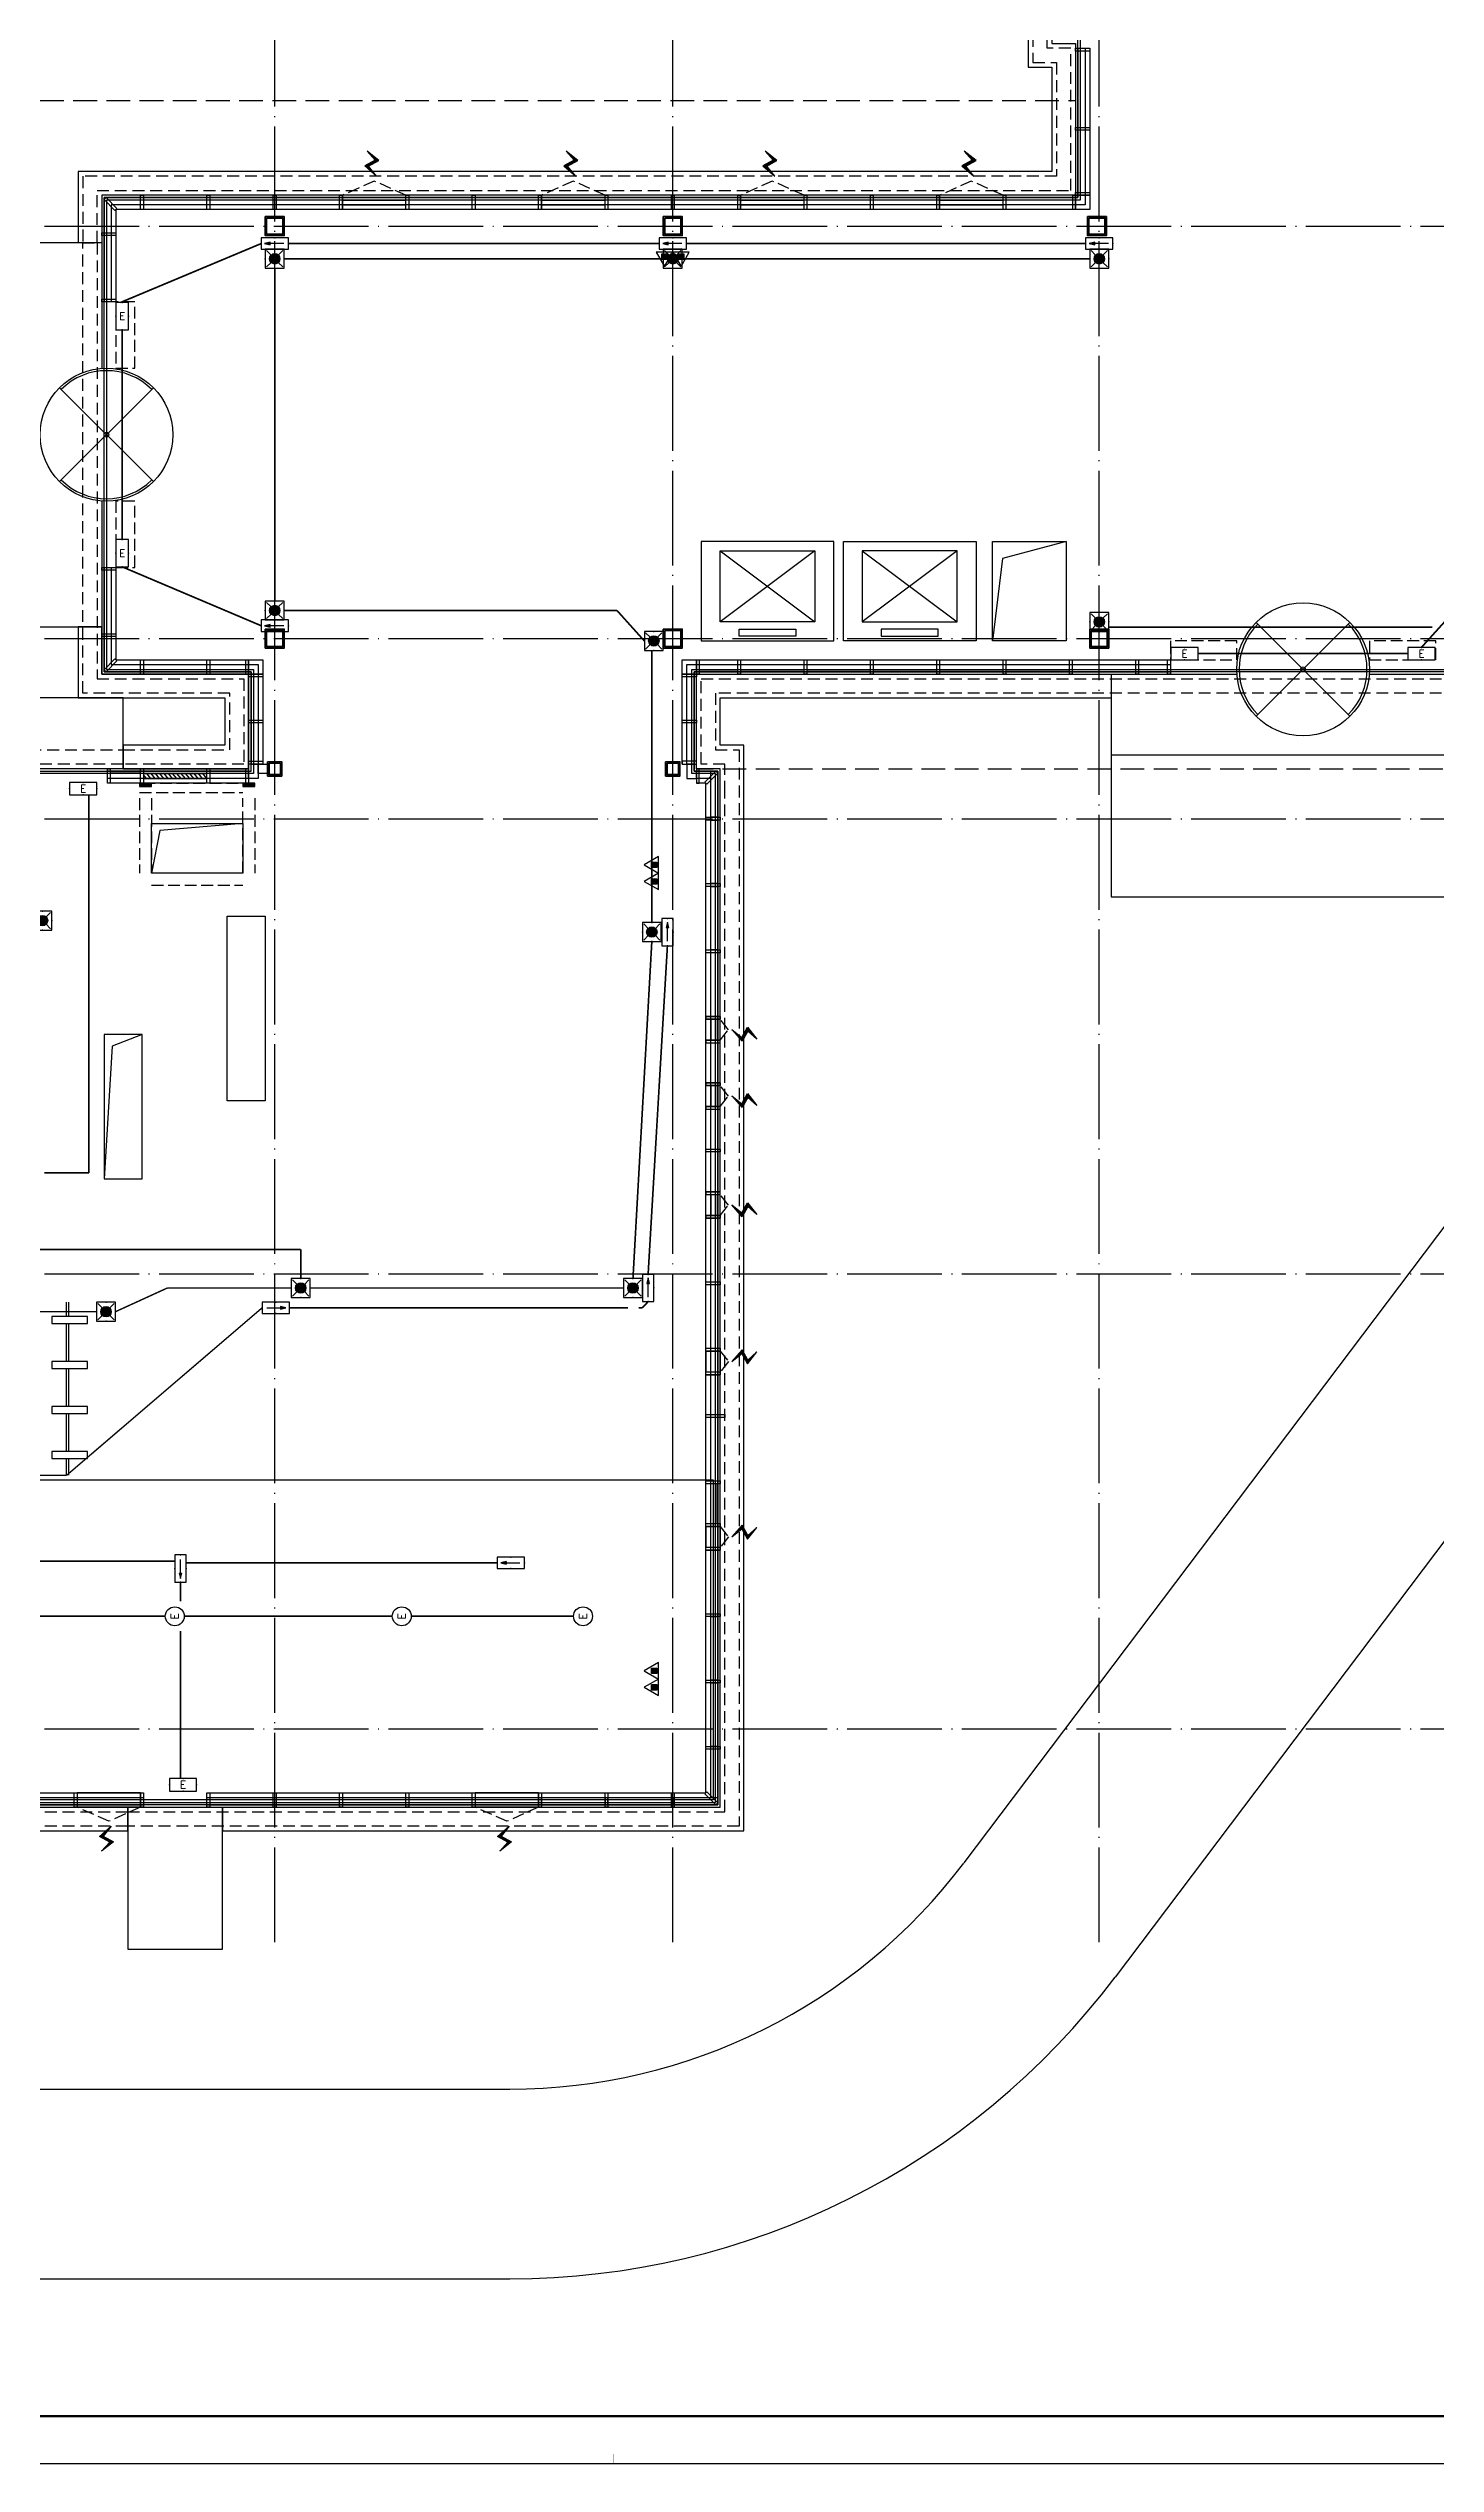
# Model space of a CAD drawing. Extents: x -2209072 to 495824, y -92434 to 572724.
# Drawn here: x 215234 to 244512, y -15500 to 35450 of the extents above; entities that cross this region are included whole.
import ezdxf
from ezdxf.enums import TextEntityAlignment as Align

# ---------------------------------------------------------------- set-up
doc = ezdxf.new("R2010")
doc.units = 0
doc.header["$LTSCALE"] = 1000
doc.header["$MEASUREMENT"] = 0
for name, pattern in [('6#7#幕墙$0$DASH', [0.35, 0.25, -0.1]), ('DASH', [0.35, 0.25, -0.1]), ('X-104 6#7#平面$0$104-1112 结构$0$$AUDIT_BAD_LTYPE1', [0]), ('X-104 6#7#平面$0$CACHE', [0.375, 0.25, -0.125]), ('X-104 6#7#平面$0$DASH', [0.35, 0.25, -0.1]), ('X-104 6#7#平面$0$DOTE', [2.42, 2, -0.2, 0.02, -0.2])]:
    doc.linetypes.add(name, pattern=pattern)
doc.layers.get('0').update_dxf_attribs({"linetype": 'CONTINUOUS'})
doc.layers.add('6#7#幕墙$0$04-不打印_辅助线', color=165, linetype='CONTINUOUS', plot=False)
for name, color, linetype in [('6#7#幕墙$0$04-电动窗', 1, 'CONTINUOUS'), ('6#7#幕墙$0$A-C_玻璃幕墙', 140, 'CONTINUOUS'), ('6#7#幕墙$0$A-C_窗', 140, 'CONTINUOUS'), ('6#7#幕墙$0$A-C_门', 150, 'CONTINUOUS'), ('6#7#幕墙$0$A-O_屋面', 201, 'CONTINUOUS'), ('6#7#幕墙$0$A-金属背板', 30, 'CONTINUOUS'), ('EQUIP-照明', 3, 'CONTINUOUS'), ('WIRE-应急', 2, 'DASH'), ('X-104 6#7#平面$0$A-E_楼梯', 171, 'CONTINUOUS'), ('X-104 6#7#平面$0$A-E_电梯', 171, 'CONTINUOUS'), ('X-104 6#7#平面$0$A-O_散水', 134, 'CONTINUOUS'), ('X-104 6#7#平面$0$A-SUR_看线', 231, 'CONTINUOUS'), ('X-104 6#7#平面$0$A-TECH_结构', 21, 'CONTINUOUS'), ('X-104 6#7#平面$0$A_AXIS-轴线', 36, 'X-104 6#7#平面$0$DOTE'), ('X-104 6#7#平面$0$A_STR-砌块墙', 121, 'CONTINUOUS'), ('X-104 6#7#平面$0$EQUIP_消防-01', 7, 'CONTINUOUS'), ('X-104 6#7#平面$0$M-道路 边线', 151, 'CONTINUOUS'), ('X-104 6#7#平面$0$TWT_TEXT', 7, 'CONTINUOUS')]:
    doc.layers.add(name, color=color, linetype=linetype)
doc.layers.add('X-104 6#7#平面$0$000套内', color=226, linetype='CONTINUOUS', lineweight=30, plot=False)
doc.layers.add('X-104 6#7#平面$0$钢柱', color=51, linetype='CONTINUOUS', lineweight=35)
doc.styles.add('_TEL_DIM', font='SIMPLEX', dxfattribs={"width": 0.8, "height": 3.5, "bigfont": 'HZTXT'})

# ---------------------------------------------------------------- blocks, each defined once
blk = doc.blocks.new('X-104 6#7#平面$0$dsgdfg')
at = {"layer": 'X-104 6#7#平面$0$A_AXIS-轴线'}
for points in [[(42000, -4500), (42000, 60900)], [(50400, -4500), (50400, 60900)], [(59400, -4500), (59400, 60900)], [(59400, -4500), (59400, 60900)], [(-4000, 31700), (114300, 31700)], [(-4000, 23000), (114300, 23000)], [(-4000, 19200), (114300, 19200)], [(-4000, 9600), (114300, 9600)], [(-4000, 0), (114300, 0)]]:
    blk.add_lwpolyline(points, dxfattribs=at)
blk = doc.blocks.new('X-104 6#7#平面$0$dfsgfg')
at = {"layer": 'X-104 6#7#平面$0$钢柱'}
for points in [[(-200, 200), (200, 200), (200, -200), (-200, -200), (-200, 200)], [(-170, 170), (170, 170), (170, -170), (-170, -170)]]:
    blk.add_lwpolyline(points, close=True, dxfattribs=at)
blk = doc.blocks.new('X-104 6#7#平面$0$ghgfjjk')
at = {"layer": 'X-104 6#7#平面$0$A-TECH_结构'}
for points in [[(57150, 25050), (58700, 25050), (58700, 22950), (57150, 22950)], [(38400, 11600), (39200, 11600), (39200, 14650), (38400, 14650)]]:
    blk.add_lwpolyline(points, close=True, dxfattribs=at)
for points in [[(58700, 25050), (57356, 24691), (57150, 22950)], [(41330, 18050), (39400, 18050), (39400, 19100), (41330, 19100), (41330, 18530), (41330, 18530), (41330, 18050)], [(41330, 19100), (39574, 18948), (39400, 18050)], [(39200, 14650), (38570, 14400), (38400, 11600)]]:
    blk.add_lwpolyline(points, dxfattribs=at)
blk = doc.blocks.new('图框-A0+1-4')
for points, const_width in [([(0.02, 0.02), (1486.02, 0.02), (1486.02, 841.03), (0.02, 841.03)], 0.05), ([(1411.02, 831.03), (25.02, 831.03), (25.02, 10.03), (1411.02, 10.03)], 0.5)]:
    blk.add_lwpolyline(points, close=True, dxfattribs=dict(const_width=const_width))
at = {"const_width": 0.05}
blk.add_lwpolyline([(669.02, 0.02), (669.02, 2.03)], dxfattribs=at)
blk = doc.blocks.new('X-104 6#7#平面$0$dfsgfh')
h = blk.add_hatch(color=256)
h.dxf.hatch_style = 1
h.paths.add_polyline_path([(70, 250), (0, 250), (0, 0), (70, 0)])
blk.add_lwpolyline([(70, 250), (0, 250), (0, 0), (70, 0)], close=True)
blk = doc.blocks.new('X-104 6#7#平面$0$defsgdhhhh')
at = {"layer": 'X-104 6#7#平面$0$钢柱'}
for points in [[(-150, 150), (150, 150), (150, -150), (-150, -150)], [(-150, 150), (150, 150), (150, -150), (-150, -150)], [(-120, 120), (120, 120), (120, -120), (-120, -120)]]:
    blk.add_lwpolyline(points, close=True, dxfattribs=at)
blk = doc.blocks.new('X-104 6#7#平面$0$esafrg')
at = {"layer": 'X-104 6#7#平面$0$A-TECH_结构'}
blk.add_lwpolyline([(-250, -89350), (-250, -67550), (42200, -67550), (42200, -65450), (39100, -65450), (39100, -55450), (59650, -55450), (59650, -52100), (59150, -52100), (59150, -30350), (111450, -30350), (111450, -52150), (69100, -52150), (69100, -55450), (71500, -55450), (71500, -65450), (51550, -65450), (51550, -67550), (52050, -67550), (52050, -89350)], close=True, dxfattribs=at)
blk = doc.blocks.new('X-104 6#7#平面$0$fdsgfdhh')
at = {"layer": 'X-104 6#7#平面$0$A-E_电梯'}
for p, q in [((-2400, 1900), (-400, 400)), ((-400, 1900), (-2400, 400))]:
    blk.add_line(p, q, dxfattribs=at)
for points in [[(-2800, 0), (0, 0), (0, 2100), (-2800, 2100)], [(-2000, 250), (-800, 250), (-800, 100), (-2000, 100)]]:
    blk.add_lwpolyline(points, close=True, dxfattribs=at)
blk.add_lwpolyline([(-2400, 1900), (-400, 1900), (-400, 400), (-2400, 400), (-2400, 1900)], dxfattribs=at)
blk = doc.blocks.new('X-104 6#7#平面$0$fdsgdfhdh')
at = {"layer": 'X-104 6#7#平面$0$A-E_电梯'}
blk.add_blockref('X-104 6#7#平面$0$fdsgfdhh', (3400, -50), dxfattribs=at)
at = {"layer": 'X-104 6#7#平面$0$A-E_电梯', "xscale": -1}
blk.add_blockref('X-104 6#7#平面$0$fdsgfdhh', (3600, -50), dxfattribs=at)
blk = doc.blocks.new('X-104 6#7#平面$0$A$C5A7B30E4')
at = {"layer": 'X-104 6#7#平面$0$M-道路 边线'}
for p, q in [((76219, 23240), (56542, -2829)), ((79412, 20830), (59733, -5239)), ((5600, -7600), (46964, -7600)), ((14500, -11600), (46963, -11600))]:
    blk.add_line(p, q, dxfattribs=at)
for centre, radius, end in [((46964, 4400), 12000, 322.954), ((46963, 4400), 16000, 322.952)]:
    blk.add_arc(centre, radius, 270, end, dxfattribs=at)
blk = doc.blocks.new('6#7#幕墙$0$$TCHSYS$WIN2D')
for p, q in [((-0.5, 0.5), (0.5, 0.5)), ((-0.5, 0.5), (-0.5, -0.5)), ((0.5, 0.5), (0.5, -0.5)), ((0.5, 0.167), (-0.5, 0.167)), ((0.5, -0.167), (-0.5, -0.167)), ((-0.5, -0.5), (0.5, -0.5))]:
    blk.add_line(p, q)
blk = doc.blocks.new('6#7#幕墙$0$开启扇')
at = {"layer": '6#7#幕墙$0$04-电动窗'}
h = blk.add_hatch(color=1, dxfattribs=at)
h.dxf.hatch_style = 1
h.paths.add_polyline_path([(822, 978), (651, 790), (867, 672), (619, 453), (788, 663), (571, 780)])
at = {"layer": '6#7#幕墙$0$04-电动窗', "color": 1}
blk.add_lwpolyline([(822, 978), (651, 790), (867, 672), (619, 453), (788, 663), (571, 780), (822, 978)], close=True, dxfattribs=at)
at = {"layer": '6#7#幕墙$0$A-C_窗', "linetype": '6#7#幕墙$0$DASH'}
blk.add_lwpolyline([(0, 50), (670, 350), (1340, 50)], dxfattribs=at)
at = {"layer": '6#7#幕墙$0$A-C_窗', "xscale": -1340, "yscale": 300, "zscale": 1340, "rotation": 180}
blk.add_blockref('6#7#幕墙$0$$TCHSYS$WIN2D', (670, -100), dxfattribs=at)
blk = doc.blocks.new('6#7#幕墙$0$$WINLIB2D$00000039')
at = {"color": 0}
for points in [[(-0.5, 0.5), (-0.5, -0.5)], [(0.5, 0.5), (-0.5, 0.5)], [(0.5, -0.5), (0.5, 0.5)], [(-0.5, 0.167), (0.5, 0.167)], [(-0.452, -0.167), (-0.5, 0.084)], [(-0.384, -0.167), (-0.448, 0.167)], [(-0.316, -0.167), (-0.38, 0.167)], [(-0.248, -0.167), (-0.312, 0.167)], [(-0.18, -0.167), (-0.244, 0.167)], [(-0.112, -0.167), (-0.176, 0.167)], [(-0.044, -0.167), (-0.108, 0.167)], [(0.024, -0.167), (-0.04, 0.167)], [(0.092, -0.167), (0.028, 0.167)], [(0.16, -0.167), (0.096, 0.167)], [(0.228, -0.167), (0.164, 0.167)], [(0.296, -0.167), (0.232, 0.167)], [(0.364, -0.167), (0.3, 0.167)], [(0.432, -0.167), (0.368, 0.167)], [(0.5, -0.167), (0.436, 0.167)], [(-0.5, -0.167), (0.5, -0.167)], [(0.5, -0.5), (-0.5, -0.5)]]:
    blk.add_lwpolyline(points, dxfattribs=at)
blk = doc.blocks.new('*U1577')
at = {"layer": '6#7#幕墙$0$A-C_玻璃幕墙'}
blk.add_lwpolyline([(100, 30), (100, -30), (-200, -30), (-200, 30)], close=True, dxfattribs=at)
blk = doc.blocks.new('*U1578')
at = {"layer": '6#7#幕墙$0$A-C_窗', "color": 0, "linetype": 'ByBlock', "lineweight": -2, "transparency": 16777216}
for p in [(0, 11200), (0, 9800), (0, 8400), (0, 7000), (0, 5600), (0, 4200), (0, 2800), (0, 1400), (0, 0)]:
    blk.add_blockref('*U1577', p, dxfattribs=at)
blk = doc.blocks.new('6#7#幕墙$0$jiao')
at = {"layer": '6#7#幕墙$0$A-C_窗'}
blk.add_lwpolyline([(51079, -1171), (51308, -1400), (51350, -1358), (51121, -1129)], close=True, dxfattribs=at)
blk = doc.blocks.new('6#7#幕墙$0$ii')
blk.add_lwpolyline([(-1340, 0), (0, 0), (0, -150), (-1340, -150)], close=True)
blk = doc.blocks.new('6#7#幕墙$0$FDSGDH11')
at = {"layer": '6#7#幕墙$0$04-电动窗'}
h = blk.add_hatch(color=1, dxfattribs=at)
h.dxf.hatch_style = 1
h.paths.add_polyline_path([(1074, 420), (885, 250), (768, 466), (548, 218), (758, 387), (875, 170)])
at = {"layer": '6#7#幕墙$0$04-电动窗', "color": 1}
blk.add_lwpolyline([(1074, 420), (885, 250), (768, 466), (548, 218), (758, 387), (875, 170), (1074, 420)], close=True, dxfattribs=at)
at = {"layer": '6#7#幕墙$0$A-C_玻璃幕墙'}
for p, q in [((0, 440), (0, 0)), ((0, 440), (300, 440)), ((0, 0), (300, 0)), ((100, 0), (100, 440)), ((200, 0), (200, 440)), ((300, 440), (300, 0)), ((0, -60), (300, -60))]:
    blk.add_line(p, q, dxfattribs=at)
for points in [[(0, 500), (300, 500), (300, 440), (0, 440)], [(0, 0), (300, 0), (300, -60), (0, -60)]]:
    blk.add_lwpolyline(points, close=True, dxfattribs=at)
at = {"layer": '6#7#幕墙$0$A-C_窗', "linetype": '6#7#幕墙$0$DASH'}
blk.add_lwpolyline([(300, 440), (476, 222), (300, 0)], dxfattribs=at)
blk = doc.blocks.new('6#7#幕墙$0$BIANXINGFENBAOWEN')
at = {"layer": '6#7#幕墙$0$A-C_窗'}
blk.add_lwpolyline([(50700, 20350), (50700, 20050), (50900, 20050), (50900, 20200), (50850, 20200), (50850, 20350)], close=True, dxfattribs=at)
blk = doc.blocks.new('*U2013')
at = {"layer": '6#7#幕墙$0$A-C_窗'}
blk.add_lwpolyline([(50700, 20350), (50700, 20050), (50900, 20050), (50900, 20200), (50850, 20200), (50850, 20350)], close=True, dxfattribs=at)
blk = doc.blocks.new('6#7#幕墙$0$ZHAUNJIAOBAOWEN')
at = {"layer": '6#7#幕墙$0$A-C_玻璃幕墙'}
for points in [[(51040, -1350), (51100, -1350), (51100, -1650), (51040, -1650)], [(51400, -1290), (51400, -1350), (51100, -1350), (51100, -1290)]]:
    blk.add_lwpolyline(points, close=True, dxfattribs=at)
at = {"layer": '6#7#幕墙$0$A-C_窗'}
for points in [[(51100, -1350), (51400, -1350), (51400, -1650), (51100, -1650)], [(51150, -1400), (51150, -1350), (51300, -1350), (51300, -1550), (51100, -1550), (51100, -1400)]]:
    blk.add_lwpolyline(points, close=True, dxfattribs=at)
blk = doc.blocks.new('*U1967')
blk.add_lwpolyline([(-1360, 0), (-20, 0), (-20, -150), (-1360, -150)], close=True)
blk = doc.blocks.new('*U1974')
blk.add_lwpolyline([(-1360, 0), (-440, 0), (-440, -150), (-1360, -150)], close=True)
blk = doc.blocks.new('6#7#幕墙$0$tytrsuyt')
at = {"layer": '6#7#幕墙$0$A-C_窗'}
for p, q in [((-2800, -100), (-1400, -100)), ((1400, -100), (2800, -100))]:
    blk.add_line(p, q, dxfattribs=at)
blk.add_circle((0, 0), 50, dxfattribs=at)
at = {"layer": '6#7#幕墙$0$A-C_门'}
for p, q in [((-990, -990), (990, 990)), ((990, -990), (-990, 990))]:
    blk.add_line(p, q, dxfattribs=at)
blk.add_circle((0, 0), 1400, dxfattribs=at)
for start, end in [(135, 224.9752), (315, 44.9752)]:
    blk.add_arc((0, 0), 1350, start, end, dxfattribs=at)
at = {"layer": '6#7#幕墙$0$A-O_屋面', "linetype": '6#7#幕墙$0$DASH'}
for points in [[(-2800, 200), (-1400, 200), (-1400, 600), (-2800, 600)], [(1400, 200), (2800, 200), (2800, 600), (1400, 600)]]:
    blk.add_lwpolyline(points, close=True, dxfattribs=at)
blk = doc.blocks.new('*U1629')
at = {"layer": '6#7#幕墙$0$A-金属背板'}
blk.add_lwpolyline([(670, 5), (670, -5), (-670, -5), (-670, 5)], close=True, dxfattribs=at)
blk = doc.blocks.new('*U1630')
at = {"layer": '6#7#幕墙$0$A-C_窗', "color": 0, "linetype": 'ByBlock', "lineweight": -2, "transparency": 16777216}
for p in [(0, 0), (1400, 0), (2800, 0), (4200, 0), (5600, 0)]:
    blk.add_blockref('*U1629', p, dxfattribs=at)
blk = doc.blocks.new('6#7#幕墙$0$AUDIT_I_180910175819-0')
blk.add_lwpolyline([(-970, 0), (0, 0), (0, -150), (-970, -150)], close=True)
blk = doc.blocks.new('6#7#幕墙')
at = {"layer": '6#7#幕墙$0$04-不打印_辅助线'}
blk.add_lwpolyline([(160262, 73600), (317912, 73600), (317912, -15500), (160262, -15500)], close=True, dxfattribs=at)
for points in [[(216462, 22350), (219562, 22350), (219562, 20150), (177112, 20150), (177112, -1550), (229312, -1550), (229312, 20150), (228812, 20150), (228812, 22350), (237112, 22350), (237112, 22350), (246312, 22350)], [(288712, 57350), (236512, 57350), (236512, 35650), (237012, 35650), (237012, 32250), (216462, 32250), (216462, 31500), (216462, 31500), (216462, 23100), (216462, 23100), (216462, 22350)]]:
    blk.add_lwpolyline(points, dxfattribs=at)
at = {"layer": '6#7#幕墙$0$A-C_玻璃幕墙', "extrusion": (0, 0, -1)}
blk.add_line((237212, 35390), (236912, 35390), dxfattribs=at)
at = {"layer": '6#7#幕墙$0$A-C_玻璃幕墙'}
for points in [[(244512, 22250), (248862, 22250), (248862, 32350), (246462, 32350), (246462, 35550), (288812, 35550), (288812, 57450), (236412, 57450), (236412, 35550), (236912, 35550), (236912, 32350), (216362, 32350)], [(236962, 35450), (236962, 32300), (216412, 32300), (216412, 30100)], [(237112, 35450), (237112, 32150), (216562, 32150), (216562, 30100)], [(237212, 35450), (237212, 32050), (216662, 32050), (216662, 30100)], [(216362, 32350), (216362, 30100)], [(216362, 32050), (216362, 30100)], [(216362, 24500), (216362, 22250), (219462, 22250), (219462, 20250), (177012, 20250), (177012, -1650), (229412, -1650), (229412, 20250), (228912, 20250), (228912, 22250), (238912, 22250)], [(216412, 24500), (216412, 22300), (219512, 22300), (219512, 20350)], [(216562, 24500), (216562, 22450), (219662, 22450), (219662, 20350)], [(216662, 24500), (216662, 22550), (219762, 22550), (219762, 20350)], [(228612, 20350), (228612, 22550), (238912, 22550)], [(228712, 20350), (228712, 22450), (238912, 22450)], [(228862, 20350), (228862, 22300), (238912, 22300)], [(219462, 20200), (216482, 20200)], [(219462, 20050), (216482, 20050)], [(219462, 19950), (216482, 19950)], [(218582, -1600), (229362, -1600), (229362, 20200), (228912, 20200)], [(218582, -1450), (229212, -1450), (229212, 20050), (228912, 20050)], [(218582, -1350), (229112, -1350), (229112, 19950), (228912, 19950)], [(177062, 15030), (177062, -1600), (217242, -1600)], [(177212, 15030), (177212, -1450), (217242, -1450)], [(177312, 15030), (177312, -1350), (217242, -1350)]]:
    blk.add_lwpolyline(points, dxfattribs=at)
for points in [[(237212, 35450), (237212, 35390), (236912, 35390), (236912, 35450)], [(237212, 33780), (237212, 33720), (236912, 33720), (236912, 33780)], [(217182, 32350), (217242, 32350), (217242, 32050), (217182, 32050)], [(218582, 32350), (218642, 32350), (218642, 32050), (218582, 32050)], [(219982, 32350), (220042, 32350), (220042, 32050), (219982, 32050)], [(221382, 32350), (221442, 32350), (221442, 32050), (221382, 32050)], [(222782, 32350), (222842, 32350), (222842, 32050), (222782, 32050)], [(224182, 32350), (224242, 32350), (224242, 32050), (224182, 32050)], [(225582, 32350), (225642, 32350), (225642, 32050), (225582, 32050)], [(226982, 32350), (227042, 32350), (227042, 32050), (226982, 32050)], [(228382, 32350), (228442, 32350), (228442, 32050), (228382, 32050)], [(229782, 32350), (229842, 32350), (229842, 32050), (229782, 32050)], [(231182, 32350), (231242, 32350), (231242, 32050), (231182, 32050)], [(232582, 32350), (232642, 32350), (232642, 32050), (232582, 32050)], [(233982, 32350), (234042, 32350), (234042, 32050), (233982, 32050)], [(235382, 32350), (235442, 32350), (235442, 32050), (235382, 32050)], [(216662, 31560), (216662, 31500), (216362, 31500), (216362, 31560)], [(216662, 30160), (216662, 30100), (216362, 30100), (216362, 30160)], [(216662, 24500), (216662, 24440), (216362, 24440), (216362, 24500)], [(216662, 23100), (216662, 23040), (216362, 23040), (216362, 23100)], [(217182, 22550), (217242, 22550), (217242, 22250), (217182, 22250)], [(218582, 22550), (218642, 22550), (218642, 22250), (218582, 22250)], [(229782, 22550), (229842, 22550), (229842, 22250), (229782, 22250)], [(231182, 22550), (231242, 22550), (231242, 22250), (231182, 22250)], [(232582, 22550), (232642, 22550), (232642, 22250), (232582, 22250)], [(233982, 22550), (234042, 22550), (234042, 22250), (233982, 22250)], [(235382, 22550), (235442, 22550), (235442, 22250), (235382, 22250)], [(236782, 22550), (236842, 22550), (236842, 22250), (236782, 22250)], [(238182, 22550), (238242, 22550), (238242, 22250), (238182, 22250)], [(238852, 22550), (238912, 22550), (238912, 22250), (238852, 22250)], [(219762, 21280), (219762, 21220), (219462, 21220), (219462, 21280)], [(228912, 21280), (228912, 21220), (228612, 21220), (228612, 21280)], [(219762, 20410), (219762, 20350), (219462, 20350), (219462, 20410)], [(228612, 20410), (228612, 20350), (228912, 20350), (228912, 20410)], [(216482, 20250), (216542, 20250), (216542, 19950), (216482, 19950)], [(217182, 20250), (217242, 20250), (217242, 19950), (217182, 19950)], [(218582, 20250), (218642, 20250), (218642, 19950), (218582, 19950)], [(219402, 20250), (219462, 20250), (219462, 19950), (219402, 19950)], [(228972, 20250), (228912, 20250), (228912, 19950), (228972, 19950)], [(229512, 6630), (229512, 6570), (229112, 6570), (229112, 6630)], [(229412, 5230), (229412, 5170), (229112, 5170), (229112, 5230)], [(229412, 3830), (229412, 3770), (229112, 3770), (229112, 3830)], [(229412, 2430), (229412, 2370), (229112, 2370), (229112, 2430)], [(229412, 1030), (229412, 970), (229112, 970), (229112, 1030)], [(229412, -370), (229412, -430), (229112, -430), (229112, -370)], [(215782, -1350), (215842, -1350), (215842, -1650), (215782, -1650)], [(217182, -1350), (217242, -1350), (217242, -1650), (217182, -1650)], [(218582, -1350), (218642, -1350), (218642, -1650), (218582, -1650)], [(219982, -1350), (220042, -1350), (220042, -1650), (219982, -1650)], [(221382, -1350), (221442, -1350), (221442, -1650), (221382, -1650)], [(222782, -1350), (222842, -1350), (222842, -1650), (222782, -1650)], [(224182, -1350), (224242, -1350), (224242, -1650), (224182, -1650)], [(225582, -1350), (225642, -1350), (225642, -1650), (225582, -1650)], [(226982, -1350), (227042, -1350), (227042, -1650), (226982, -1650)], [(228382, -1350), (228442, -1350), (228442, -1650), (228382, -1650)]]:
    blk.add_lwpolyline(points, close=True, dxfattribs=at)
at = {"layer": '6#7#幕墙$0$A-C_窗'}
blk.add_lwpolyline([(229091, -1371), (229320, -1600), (229362, -1558), (229133, -1329)], close=True, dxfattribs=at)
at = {"layer": '6#7#幕墙$0$A-金属背板'}
for points in [[(229782, 22310), (229782, 22300), (228972, 22300), (228972, 22310)], [(217182, 20200), (217182, 20190), (216542, 20190), (216542, 20200)], [(229352, 5170), (229362, 5170), (229362, 4330), (229352, 4330)]]:
    blk.add_lwpolyline(points, close=True, dxfattribs=at)
at = {"layer": '6#7#幕墙$0$A-C_玻璃幕墙', "xscale": -1}
for name, p, rotation in [('6#7#幕墙$0$开启扇', (222782, 32300), 359.9999999999999), ('6#7#幕墙$0$开启扇', (226982, 32300), 359.9999999999999), ('6#7#幕墙$0$开启扇', (231182, 32300), 359.9999999999999), ('6#7#幕墙$0$开启扇', (235382, 32300), 359.9999999999999), ('6#7#幕墙$0$FDSGDH11', (229112, 14970), 180), ('6#7#幕墙$0$FDSGDH11', (229112, 13570), 180), ('6#7#幕墙$0$FDSGDH11', (229112, 11270), 180)]:
    blk.add_blockref(name, p, dxfattribs=dict(at, rotation=rotation))
at = {"layer": '6#7#幕墙$0$A-C_玻璃幕墙', "xscale": 1340, "yscale": 300.0000000000001, "zscale": -1340, "rotation": 359.9999999999999}
blk.add_blockref('6#7#幕墙$0$$WINLIB2D$00000039', (217912, 20100), dxfattribs=at)
at = {"layer": '6#7#幕墙$0$A-C_玻璃幕墙'}
for name, p, rotation in [('6#7#幕墙$0$AUDIT_I_180910175819-0', (229212, 20200), 90), ('6#7#幕墙$0$ii', (229212, 19170), 90), ('6#7#幕墙$0$ii', (229212, 17770), 90), ('6#7#幕墙$0$ii', (229212, 2370), 90), ('6#7#幕墙$0$ii', (229212, 970), 90), ('6#7#幕墙$0$开启扇', (217182, -1600), 179.9999999999999), ('6#7#幕墙$0$开启扇', (225582, -1600), 179.9999999999999), ('*U1967', (227002, -1450), 359.9980808591542), ('*U1967', (228402, -1450), 359.9980808591542), ('*U1974', (229802, -1450), 359.9980808591542)]:
    blk.add_blockref(name, p, dxfattribs=dict(at, rotation=rotation))
for p in [(229112, 7530), (229112, 3830)]:
    blk.add_blockref('6#7#幕墙$0$FDSGDH11', p, dxfattribs=at)
at = {"layer": '6#7#幕墙$0$A-C_窗'}
for name, p, rotation in [('6#7#幕墙$0$jiao', (267762, 30900), 180), ('6#7#幕墙$0$tytrsuyt', (216462, 27300), 270), ('6#7#幕墙$0$ZHAUNJIAOBAOWEN', (218112, -28850), 90), ('6#7#幕墙$0$ZHAUNJIAOBAOWEN', (280012, 20900), 180)]:
    blk.add_blockref(name, p, dxfattribs=dict(at, rotation=rotation))
for name, p in [('6#7#幕墙$0$ZHAUNJIAOBAOWEN', (185812, 33700)), ('6#7#幕墙$0$tytrsuyt', (241712, 22350)), ('*U1630', (230512, 22305)), ('6#7#幕墙$0$BIANXINGFENBAOWEN', (178012, 0)), ('*U1578', (229312, 8000))]:
    blk.add_blockref(name, p, dxfattribs=at)
at = {"layer": '6#7#幕墙$0$A-C_窗', "xscale": -1, "rotation": 180}
for p in [(165333, 21171), (178012, 18800)]:
    blk.add_blockref('6#7#幕墙$0$jiao', p, dxfattribs=at)
at = {"layer": '6#7#幕墙$0$A-C_窗', "xscale": -1}
blk.add_blockref('*U2013', (270362, 0), dxfattribs=at)
blk = doc.blocks.new('X-104 6#7#平面$0$$TWTSYS$00000546')
h = blk.add_hatch()
h.set_pattern_fill('ANSI31', color=256, scale=200, style=0)
h.set_pattern_definition([(45, (-38543.802, -6670.83), (-17.67767, 17.67767), [])])
h.paths.add_polyline_path([(-65, 174), (65, 174), (65, 44), (-65, 44)])
for points in [[(0, 344), (-198, 0), (198, 0)], [(-65, 174), (65, 174), (65, 44), (-65, 44)]]:
    blk.add_lwpolyline(points, close=True)
blk = doc.blocks.new('X-104 6#7#平面$0$灭火器2')
at = {"layer": 'X-104 6#7#平面$0$EQUIP_消防-01', "xscale": 0.88, "yscale": 0.88, "zscale": 0.88, "rotation": 90}
for p in [(-4049632, -27064), (-4049632, -27413)]:
    blk.add_blockref('X-104 6#7#平面$0$$TWTSYS$00000546', p, dxfattribs=at)
blk = doc.blocks.new('X-104 6#7#平面$0$灭火器1')
at = {"layer": 'X-104 6#7#平面$0$EQUIP_消防-01', "xscale": 0.88, "yscale": 0.88, "zscale": 0.88, "rotation": 270}
for p in [(283402, 14626), (283402, 14277)]:
    blk.add_blockref('X-104 6#7#平面$0$$TWTSYS$00000546', p, dxfattribs=at)
blk = doc.blocks.new('X-104 6#7#平面$0$A$C61334207')
at = {"layer": 'X-104 6#7#平面$0$EQUIP_消防-01'}
for p in [(4277746, 45290), (4277746, 28290)]:
    blk.add_blockref('X-104 6#7#平面$0$灭火器2', p, dxfattribs=at)
at = {"layer": 'X-104 6#7#平面$0$TWT_TEXT', "linetype": 'ByBlock', "rotation": 270}
blk.add_blockref('X-104 6#7#平面$0$灭火器1', (213961, 314552), dxfattribs=at)
blk = doc.blocks.new('X-104 6#7#平面')
at = {"color": 2}
for points in [[(219012, 17145), (219812, 17145), (219812, 13245), (219012, 13245)], [(215312, 8700), (215312, 8550), (216062, 8550), (216062, 8700)], [(215312, 7750), (215312, 7600), (216062, 7600), (216062, 7750)], [(215312, 6800), (215312, 6650), (216062, 6650), (216062, 6800)], [(215312, 5850), (215312, 5700), (216062, 5700), (216062, 5850)]]:
    blk.add_lwpolyline(points, close=True, dxfattribs=at)
for points in [[(215612, 9000), (215612, 8700)], [(215662, 9000), (215662, 8700)], [(215612, 8550), (215612, 7750)], [(215662, 8550), (215662, 7750)], [(215612, 7600), (215612, 6800)], [(215662, 7600), (215662, 6800)], [(215612, 6650), (215612, 5850)], [(215662, 6650), (215662, 5850)], [(215612, 5700), (215612, 5350)], [(215662, 5700), (215662, 5350)]]:
    blk.add_lwpolyline(points, dxfattribs=at)
at = {"layer": 'X-104 6#7#平面$0$000套内'}
blk.add_lwpolyline([(204912, 5250), (229262, 5250), (229262, -1500), (214412, -1500)], dxfattribs=at)
at = {"layer": 'X-104 6#7#平面$0$A-E_楼梯'}
blk.add_line((237664, 20550), (245762, 20550), dxfattribs=at)
for points in [[(216362, 31350), (211662, 31350), (211662, 23250), (216362, 23250)], [(237664, 22250), (237664, 17550), (245762, 17550), (245762, 22250)], [(216812, 20250), (216812, 21750), (211812, 21750), (211812, 20250)], [(216912, -1650), (216912, -4650), (218912, -4650), (218912, -1650)]]:
    blk.add_lwpolyline(points, dxfattribs=at)
at = {"layer": 'X-104 6#7#平面$0$A-O_散水'}
for points in [[(245762, 22250), (248862, 22250), (248862, 32350), (246462, 32350), (246462, 35550), (288812, 35550), (288812, 57450), (236412, 57450), (236412, 35550), (236912, 35550), (236912, 32350), (216362, 32350), (216362, 31350), (215862, 31350)], [(236462, 43483), (235912, 43483), (235912, 35050), (236412, 35050), (236412, 32850), (215862, 32850), (215862, 31350)], [(216362, 23250), (215862, 23250), (215862, 21750), (218962, 21750), (218962, 20750), (216812, 20750), (216812, 20250), (219462, 20250), (219462, 22250), (216362, 22250), (216362, 23250)], [(229412, 19650), (229412, 20250), (228912, 20250), (228912, 22250), (237662, 22250), (237662, 21750)], [(218912, -1650), (218912, -2150), (229912, -2150), (229912, 20750), (229412, 20750), (229412, 21750), (237662, 21750)], [(177012, 14700), (176512, 14700), (176512, -2150), (216912, -2150), (216912, -1650)]]:
    blk.add_lwpolyline(points, dxfattribs=at)
at = {"layer": 'X-104 6#7#平面$0$A-O_散水', "linetype": 'X-104 6#7#平面$0$CACHE'}
for points in [[(236312, 45483), (236012, 45483), (236012, 35150), (236512, 35150), (236512, 32750), (215962, 32750), (215962, 31350), (216262, 31350), (216262, 32450), (236812, 32450), (236812, 35450), (236312, 35450)], [(216812, 20350), (216812, 20650), (219062, 20650), (219062, 21850), (215962, 21850), (215962, 31350), (216262, 31350), (216262, 22150), (219362, 22150), (219362, 20350)], [(216812, 20350), (207712, 20350), (207712, 20650), (216812, 20650)], [(176912, 16700), (176912, -1750), (216912, -1750), (216912, -2050), (176612, -2050), (176612, 16700)]]:
    blk.add_lwpolyline(points, close=True, dxfattribs=at)
for points in [[(229512, 19750), (229512, 20350), (229012, 20350), (229012, 22150), (245762, 22150), (245762, 21850), (229312, 21850), (229312, 20650), (229812, 20650), (229812, -2050), (216912, -2050), (216912, -1750), (229512, -1750), (229512, 19750)], [(229412, 18945), (229412, 18945)]]:
    blk.add_lwpolyline(points, dxfattribs=at)
at = {"layer": 'X-104 6#7#平面$0$A-SUR_看线', "linetype": 'X-104 6#7#平面$0$DASH', "ltscale": 2}
for points in [[(214362, 20250), (214362, 34350), (236912, 34350)], [(214362, 20250), (214362, 34350), (236912, 34350)], [(248862, 21750), (248862, 20244), (228912, 20244)], [(248862, 21750), (248862, 20244), (228912, 20244)]]:
    blk.add_lwpolyline(points, dxfattribs=at)
at = {"layer": 'X-104 6#7#平面$0$A-TECH_结构', "linetype": 'X-104 6#7#平面$0$DASH'}
for p, q in [((217242, 19950), (219342, 19950)), ((217162, 19750), (219342, 19750)), ((217162, 19630), (217162, 18050)), ((217412, 19630), (217412, 18050)), ((219342, 18050), (219342, 19630)), ((219592, 19630), (219592, 18050)), ((217412, 17800), (219342, 17800))]:
    blk.add_line(p, q, dxfattribs=at)
at = {"layer": 'X-104 6#7#平面$0$A-TECH_结构'}
blk.add_lwpolyline([(217412, 19100), (219342, 19100), (219342, 18050), (217412, 18050)], close=True, dxfattribs=at)
at = {"layer": 'X-104 6#7#平面$0$A_STR-砌块墙'}
blk.add_lwpolyline([(219862, 20150), (219662, 20150), (219662, 20350), (219862, 20350)], close=True, dxfattribs=at)
at = {"linetype": 'X-104 6#7#平面$0$104-1112 结构$0$$AUDIT_BAD_LTYPE1'}
blk.add_blockref('X-104 6#7#平面$0$A$C61334207', (0, 0), dxfattribs=at)
for name, p in [('6#7#幕墙', (0, 0)), ('X-104 6#7#平面$0$dsgdfg', (178012, 0)), ('X-104 6#7#平面$0$fdsgdfhdh', (228412, 23000))]:
    blk.add_blockref(name, p)
at = {"xscale": 100, "yscale": 100, "zscale": 100}
blk.add_blockref('图框-A0+1-4', (160259, -15500), dxfattribs=at)
at = {"color": 1}
blk.add_blockref('X-104 6#7#平面$0$A$C5A7B30E4', (178012, 0), dxfattribs=at)
at = {"rotation": 270}
for p in [(217162, 19950), (219342, 19950)]:
    blk.add_blockref('X-104 6#7#平面$0$dfsgfh', p, dxfattribs=at)
at = {"layer": 'X-104 6#7#平面$0$A-TECH_结构'}
blk.add_blockref('X-104 6#7#平面$0$ghgfjjk', (178012, 0), dxfattribs=at)
at = {"layer": 'X-104 6#7#平面$0$A_STR-砌块墙'}
blk.add_blockref('X-104 6#7#平面$0$esafrg', (177312, 87750), dxfattribs=at)
at = {"layer": 'X-104 6#7#平面$0$钢柱'}
for name, p in [('X-104 6#7#平面$0$dfsgfg', (220012, 31700)), ('X-104 6#7#平面$0$dfsgfg', (228412, 31700)), ('X-104 6#7#平面$0$dfsgfg', (237362, 31700)), ('X-104 6#7#平面$0$dfsgfg', (220012, 23000)), ('X-104 6#7#平面$0$dfsgfg', (228412, 23000)), ('X-104 6#7#平面$0$dfsgfg', (237412, 23000)), ('X-104 6#7#平面$0$defsgdhhhh', (220012, 20250)), ('X-104 6#7#平面$0$defsgdhhhh', (228412, 20250))]:
    blk.add_blockref(name, p, dxfattribs=at)
blk = doc.blocks.new('$equip_U$00000189(HT0843)')
at = {"color": 2}
for p, q in [((-0.72, 0.66), (-0.72, 0)), ((0.72, 0.66), (-0.72, 0.66)), ((-0.72, 0), (0.72, 0)), ((0.72, 0), (0.72, 0.66))]:
    blk.add_line(p, q, dxfattribs=at)
at = {"color": 2, "const_width": 0.0125}
for points in [[(0.72, 0.66), (0.72, 0.66), (-0.72, 0.66)], [(-0.72, 0.66), (-0.72, 0)], [(-0.72, 0), (0.72, 0)], [(0.72, 0), (0.72, 0.66)]]:
    blk.add_lwpolyline(points, dxfattribs=at)
at = {"color": 2}
blk.add_lwpolyline([(-0.72, 0.66), (-0.72, 0)], dxfattribs=at)
for p in [(-0.72, 0.33), (0, 0.66), (0, 0), (0.72, 0.33)]:
    blk.add_point(p)
at = {"color": 7, "style": '_TEL_DIM'}
blk.add_attdef('$TEXT$', text='', height=0.4, dxfattribs=at).set_placement((0, 0.33), align=Align.MIDDLE_CENTER)
at = {"color": 7, "style": '_TEL_DIM', "flags": 1}
blk.add_attdef('A', text='', height=0.000025, dxfattribs=at).set_placement((0, 0), align=Align.MIDDLE_CENTER)
blk = doc.blocks.new('$equip$00002534')
for p, q in [((-0.72, 0.66), (-0.72, 0)), ((0.72, 0.66), (-0.72, 0.66)), ((-0.72, 0), (0.72, 0)), ((0.72, 0), (0.72, 0.66))]:
    blk.add_line(p, q)
at = {"const_width": 0.03}
blk.add_lwpolyline([(-0.72, 0.66), (-0.72, 0), (0.72, 0), (0.72, 0.66), (-0.72, 0.66), (-0.72, 0)], dxfattribs=at)
for p in [(-0.72, 0.33), (0, 0.66), (0, 0), (0.72, 0.33)]:
    blk.add_point(p)
at = {"color": 7, "style": '_TEL_DIM'}
blk.add_attdef('$TEXT$', text='', height=0.4, dxfattribs=at).set_placement((0, 0.33), align=Align.MIDDLE_CENTER)
at = {"color": 7, "style": '_TEL_DIM', "flags": 1}
blk.add_attdef('A', text='', height=0.00002, dxfattribs=at).set_placement((0, 0), align=Align.MIDDLE_CENTER)
blk = doc.blocks.new('$equip$00002604')
blk.add_hatch(color=256).paths.add_polyline_path([(0.27, 0.5, 1), (-0.27, 0.5, 1)])
for p, q in [((-0.43, 0.93), (-0.19, 0.69)), ((-0.43, 0.07), (-0.19, 0.31)), ((0.19, 0.69), (0.43, 0.93)), ((0.19, 0.31), (0.43, 0.07))]:
    blk.add_line(p, q)
at = {"const_width": 0.02}
blk.add_lwpolyline([(-0.5, 1), (-0.5, 0), (0.5, 0), (0.5, 1), (-0.5, 1), (-0.5, 0)], dxfattribs=at)
blk.add_lwpolyline([(-0.5, 1), (-0.5, 0), (0.5, 0), (0.5, 1)], close=True)
blk.add_circle((0, 0.5), 0.275)
for p in [(-0.5, 0.5), (0, 1), (0, 0), (0.5, 0.5)]:
    blk.add_point(p)
at = {"color": 7, "style": '_TEL_DIM', "flags": 1}
blk.add_attdef('A', text='', height=0.000025, dxfattribs=at).set_placement((0, 0), align=Align.MIDDLE_CENTER)
blk = doc.blocks.new('$equip_U$00000292(HT0843)')
for p in [(-0.5, 0.5), (0, 1), (0.5, 0.5)]:
    blk.add_point(p)
blk.add_blockref('$equip$00002604', (0, 0))
at = {"color": 7, "style": '_TEL_DIM', "flags": 1}
for tag in ['A', 'REMARK']:
    blk.add_attdef(tag, text='', height=0.000025, dxfattribs=at).set_placement((0, 0), align=Align.MIDDLE_CENTER)
blk = doc.blocks.new('$equip$00002540')
blk.add_hatch(color=256).paths.add_polyline_path([(0.24, 0.37), (0.24, 0.23), (0.53, 0.3)])
for p, q in [((-0.72, 0.6), (-0.72, 0)), ((0.72, 0.6), (-0.72, 0.6)), ((-0.72, 0), (0.72, 0)), ((0.24, 0.37), (0.24, 0.23)), ((0.53, 0.3), (0.24, 0.37)), ((0.24, 0.23), (0.53, 0.3)), ((0.72, 0), (0.72, 0.6))]:
    blk.add_line(p, q)
at = {"color": 7}
blk.add_line((-0.48, 0.3), (0.48, 0.3), dxfattribs=at)
at = {"const_width": 0.02}
blk.add_lwpolyline([(-0.72, 0.6), (-0.72, 0), (0.72, 0), (0.72, 0.6), (-0.72, 0.6), (-0.72, 0)], dxfattribs=at)
for p in [(-0.72, 0.3), (0, 0.6), (0, 0), (0.72, 0.3)]:
    blk.add_point(p)
at = {"color": 7, "style": '_TEL_DIM', "flags": 1}
blk.add_attdef('A', text='', height=0.00002, dxfattribs=at).set_placement((0, 0), align=Align.MIDDLE_CENTER)
blk = doc.blocks.new('$equip$00001838')
blk.add_circle((0, 0), 0.5)
at = {"color": 7, "style": '_TEL_DIM'}
blk.add_attdef('$TEXT$', text='', height=0.4, dxfattribs=at).set_placement((0, 0), align=Align.MIDDLE_CENTER)
at = {"color": 7, "style": '_TEL_DIM', "flags": 1}
blk.add_attdef('A', text='', height=0.00002, dxfattribs=at).set_placement((0, 0), align=Align.MIDDLE_CENTER)
blk = doc.blocks.new('$equip$00002541')
blk.add_hatch(color=256).paths.add_polyline_path([(-0.24, 0.37), (-0.53, 0.3), (-0.24, 0.23)])
for p, q in [((-0.72, 0.6), (-0.72, 0)), ((0.72, 0.6), (-0.72, 0.6)), ((-0.72, 0), (0.72, 0)), ((-0.24, 0.37), (-0.53, 0.3)), ((-0.53, 0.3), (-0.24, 0.23)), ((-0.24, 0.37), (-0.24, 0.23)), ((0.72, 0), (0.72, 0.6))]:
    blk.add_line(p, q)
at = {"color": 7}
blk.add_line((-0.48, 0.3), (0.48, 0.3), dxfattribs=at)
at = {"const_width": 0.03}
blk.add_lwpolyline([(-0.72, 0.6), (-0.72, 0), (0.72, 0), (0.72, 0.6), (-0.72, 0.6), (-0.72, 0)], dxfattribs=at)
for p in [(-0.72, 0.3), (0, 0.6), (0, 0), (0.72, 0.3)]:
    blk.add_point(p)
at = {"color": 7, "style": '_TEL_DIM', "flags": 1}
blk.add_attdef('A', text='', height=0.00002, dxfattribs=at).set_placement((0, 0), align=Align.MIDDLE_CENTER)

msp = doc.modelspace()

# ---------------------------------------------------------------- linework, layer by layer
at = {"layer": 'WIRE-应急', "linetype": 'DASH'}
for points, const_width in [([(216757, 30088), (219724, 31330)], 35), ([(220300, 31330), (228124, 31330)], 35), ([(228700, 31330), (237124, 31330)], 35), ([(220012, 23791), (220012, 30810)], 35), ([(220212, 31010), (228212, 31010)], 35), ([(228612, 31010), (237212, 31010)], 35), ([(216794, 25088), (216794, 29512)], 35), ([(216794, 24512), (219724, 23271)], 35), ([(244212, 22814), (245485, 24221)], 35), ([(220212, 23591), (227235, 23591)], 35), ([(227235, 23591), (227812, 22950)], 35), ([(244443, 23237), (237612, 23237)], 35), ([(227970, 17009), (227970, 22750)], 35), ([(239500, 22682), (243924, 22682)], 35), ([(216092, 11729), (216092, 19702)], 35), ([(227572, 9500), (227970, 16609)], 35), ([(228299, 16517), (227892, 9588)], 35), ([(215152, 11729), (216092, 11729)], 35), ([(210262, 10114), (220562, 10114)], 35), ([(220562, 9500), (220562, 10114)], 35), ([(217746, 9300), (216652, 8800)], 30), ([(220362, 9300), (217746, 9300)], 30), ([(220762, 9300), (227372, 9300)], 35), ([(208836, 8801), (216252, 8800)], 30), ([(215622, 5350), (219748, 8883)], 30), ([(220324, 8883), (227470, 8883)], 35), ([(227695, 8883), (227768, 8883)], 35), ([(227768, 8883), (227892, 9012)], 35), ([(214294, 5350), (215622, 5350)], 30), ([(209763, 3536), (217902, 3536)], 35), ([(218022, 3093), (218022, 2688)], 35), ([(224706, 3501), (218142, 3501)], 35), ([(214278, 2375), (217703, 2375)], 35), ([(218022, 2063), (218022, -1047)], 35), ([(218103, 2375), (222493, 2375)], 35), ([(222893, 2375), (226318, 2375)], 35)]:
    msp.add_lwpolyline(points, dxfattribs=dict(at, const_width=const_width))

# ---------------------------------------------------------------- block references
msp.add_blockref('X-104 6#7#平面', (0, 0))
at = {"layer": 'EQUIP-照明', "xscale": 400, "yscale": 400, "zscale": 400}
for name, p, rotation in [('$equip$00002540', (220012, 31450), 180), ('$equip$00002604', (220012, 31210), 180), ('$equip$00002540', (228412, 31450), 180), ('$equip$00002604', (228412, 31210), 180), ('$equip$00002540', (237412, 31450), 180), ('$equip$00002604', (237412, 31210), 180), ('$equip$00002540', (220012, 23391), 180), ('$equip$00002604', (228212, 22950), 90), ('$equip_U$00000292(HT0843)', (214912, 17050), 270), ('$equip$00002604', (228170, 16809), 90), ('$equip$00002540', (228419, 16805), 89.99999999999999), ('$equip$00002604', (220362, 9300), 270), ('$equip$00002604', (227772, 9300), 90), ('$equip$00002540', (228012, 9300), 89.99999999999999), ('$equip_U$00000292(HT0843)', (216452, 9000), 180), ('$equip$00002541', (218142, 3381), 90)]:
    msp.add_blockref(name, p, dxfattribs=dict(at, rotation=rotation))
at = {"layer": 'EQUIP-照明'}
ref = msp.add_blockref('$equip_U$00000189(HT0843)', (216662, 29800), dxfattribs=dict(at, xscale=400, yscale=400, zscale=400, rotation=270))
ref.add_attrib('$TEXT$', 'E', dxfattribs={"layer": '0', "color": 7, "height": 160, "style": '_TEL_DIM'}).set_placement((216794, 29800), align=Align.MIDDLE_CENTER)
ref = msp.add_blockref('$equip_U$00000189(HT0843)', (216662, 24800), dxfattribs=dict(at, xscale=400, yscale=400, zscale=400, rotation=270))
ref.add_attrib('$TEXT$', 'E', dxfattribs={"layer": '0', "color": 7, "height": 160, "style": '_TEL_DIM'}).set_placement((216794, 24800), align=Align.MIDDLE_CENTER)
at = {"layer": 'EQUIP-照明', "xscale": 400, "yscale": 400, "zscale": 400}
for name, p in [('$equip$00002604', (220012, 23391)), ('$equip$00002604', (237412, 23150)), ('$equip$00002540', (220036, 8763)), ('$equip$00002541', (224994, 3381))]:
    msp.add_blockref(name, p, dxfattribs=at)
for name, p in [('$equip_U$00000189(HT0843)', (239212, 22550)), ('$equip_U$00000189(HT0843)', (244212, 22550)), ('$equip_U$00000189(HT0843)', (215970, 19702)), ('$equip$00002534', (218077, -1311))]:
    msp.add_blockref(name, p, dxfattribs=at).add_auto_attribs({'$TEXT$': 'E'})
at = {"layer": 'EQUIP-照明', "xscale": 400, "yscale": 400, "zscale": 400, "rotation": 90}
for p in [(217903, 2375), (222693, 2375), (226518, 2375)]:
    msp.add_blockref('$equip$00001838', p, dxfattribs=at).add_auto_attribs({'$TEXT$': 'E'})

doc.saveas('drawing.dxf')
